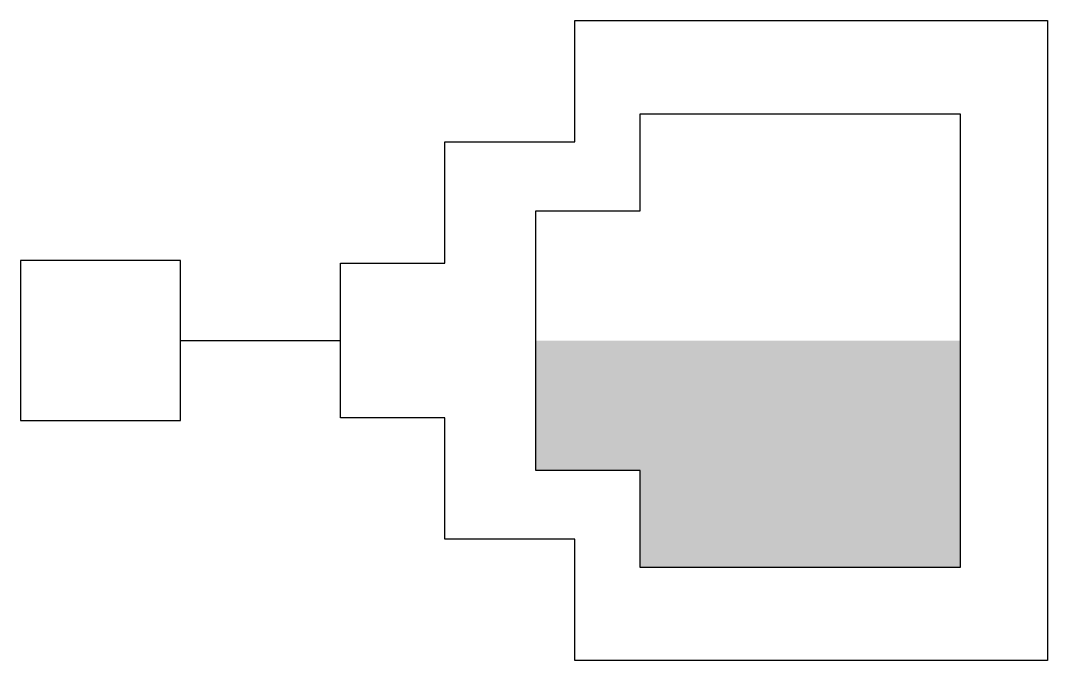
# Model space of a CAD drawing. Header units: millimetres. Extents: x -6083.427 to -6082.946, y -962.336 to -962.036.
import ezdxf

# ---------------------------------------------------------------- set-up
doc = ezdxf.new("R2010")
doc.units = ezdxf.units.MM
doc.layers.add('Tel_Símbolos', color=3, linetype='Continuous')

msp = doc.modelspace()

# ---------------------------------------------------------------- hatches: boundary and pattern name
at = {"layer": 'Tel_Símbolos'}
msp.add_hatch(color=1, dxfattribs=at).paths.add_polyline_path([(-6082.98664, -962.18581), (-6083.18541, -962.18581), (-6083.18541, -962.24669), (-6083.13661, -962.24669), (-6083.13661, -962.29221), (-6082.98664, -962.29221)])

# ---------------------------------------------------------------- linework, layer by layer
msp.add_line((-6083.35192, -962.18572), (-6083.27692, -962.18572), dxfattribs=at)
msp.add_lwpolyline([(-6083.22812, -962.27882), (-6083.22812, -962.22192), (-6083.27692, -962.22192), (-6083.27692, -962.14952), (-6083.22812, -962.14952), (-6083.22812, -962.09262), (-6083.16712, -962.09262), (-6083.16712, -962.03572), (-6082.94566, -962.03572), (-6082.94566, -962.33572), (-6083.16712, -962.33572), (-6083.16712, -962.27882)], close=True, dxfattribs=at)
at = {"layer": 'Tel_Símbolos', "color": 2}
for points in [[(-6083.18541, -962.12493), (-6083.13661, -962.12493), (-6083.13661, -962.07941), (-6082.98664, -962.07941), (-6082.98664, -962.29221), (-6083.13661, -962.29221), (-6083.13661, -962.24669), (-6083.18541, -962.24669)], [(-6083.42692, -962.22322), (-6083.35192, -962.22322), (-6083.35192, -962.14822), (-6083.42692, -962.14822)]]:
    msp.add_lwpolyline(points, close=True, dxfattribs=at)

doc.saveas('drawing.dxf')
